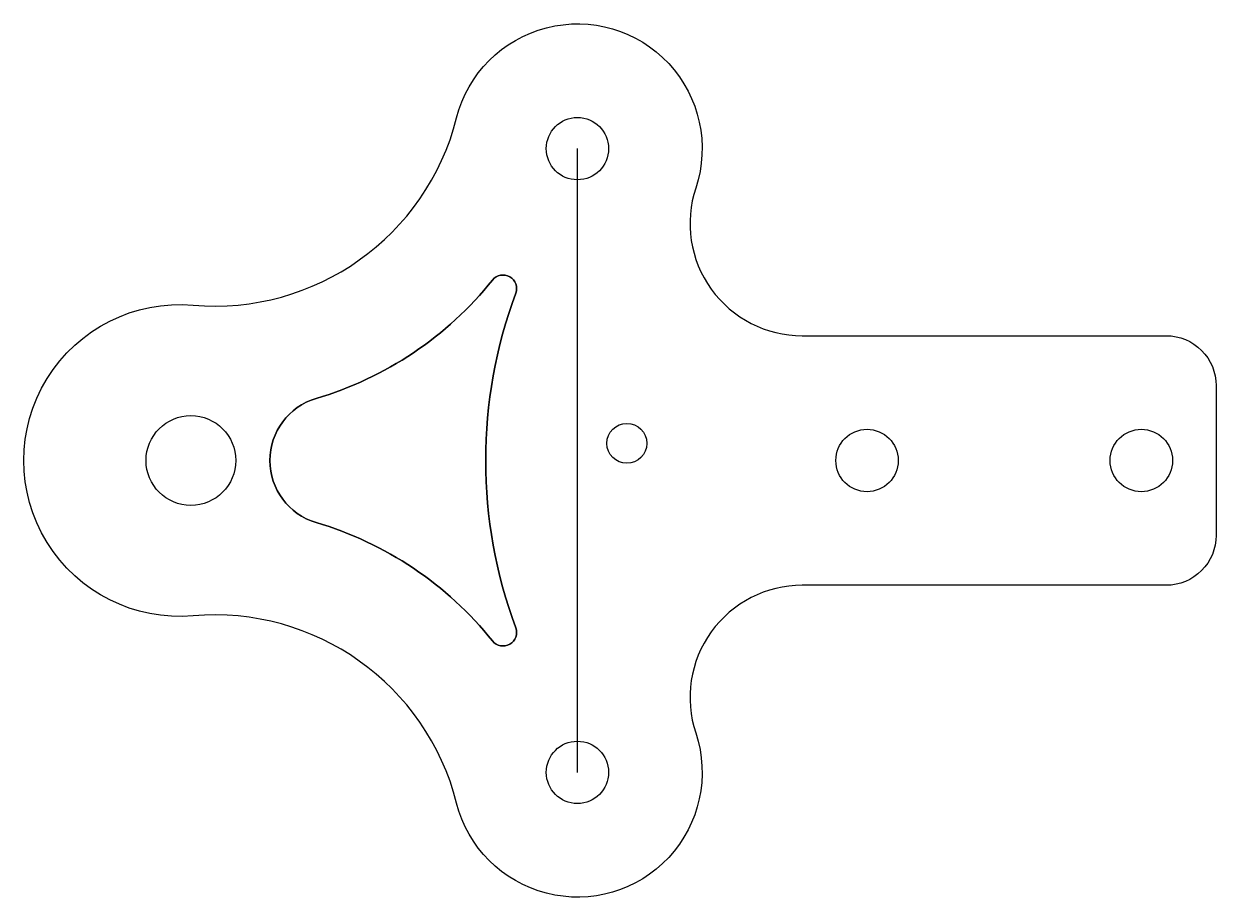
# Model space of a CAD drawing. Header units: millimetres. Extents: x -13.9 to 81.8, y 314.3 to 384.3.
import ezdxf

# ---------------------------------------------------------------- set-up
doc = ezdxf.new("R2010")
doc.units = ezdxf.units.MM
doc.header["$MEASUREMENT"] = 0

msp = doc.modelspace()

# ---------------------------------------------------------------- linework, layer by layer
at = {"linetype": 'ByBlock'}
msp.add_line((30.537, 324.251), (30.537, 374.251), dxfattribs=at)
for points in [[(77.762, 359.251, -0.414214), (81.762, 355.251), (81.762, 343.251, -0.414214), (77.762, 339.251), (48.565, 339.251, 0.511773), (40.026, 327.409, -1.037094), (20.844, 321.792, 0.367652), (-0.278, 336.798, -1.090925), (-0.278, 361.704, 0.367652), (20.844, 376.71, -1.037094), (40.026, 371.093, 0.511773), (48.565, 359.251)], [(9.578, 344.279, -0.152518), (23.731, 334.787, 0.850549), (25.586, 335.84, -0.850549), (23.731, 334.787, 0.152518), (9.578, 344.279, -0.74669), (9.578, 354.223, 0.152518), (23.731, 363.715, -0.85055), (25.586, 362.662, 0.179393), (25.586, 335.84, -0.179393), (25.586, 362.662, 0.85055), (23.731, 363.715, -0.152518), (9.578, 354.223, 0.74669)]]:
    msp.add_lwpolyline(points, format="xyb", close=True)
for centre, radius in [((30.537, 374.251), 2.5), ((30.537, 374.251), 2.5), ((-0.463, 349.251), 3.6), ((-0.463, 349.251), 3.6), ((34.5, 350.626), 1.6), ((34.5, 350.626), 1.6), ((53.762, 349.251), 2.5), ((53.762, 349.251), 2.5), ((75.762, 349.251), 2.5), ((75.762, 349.251), 2.5), ((30.537, 324.251), 2.5), ((30.537, 324.251), 2.5)]:
    msp.add_circle(centre, radius)

doc.saveas('drawing.dxf')
